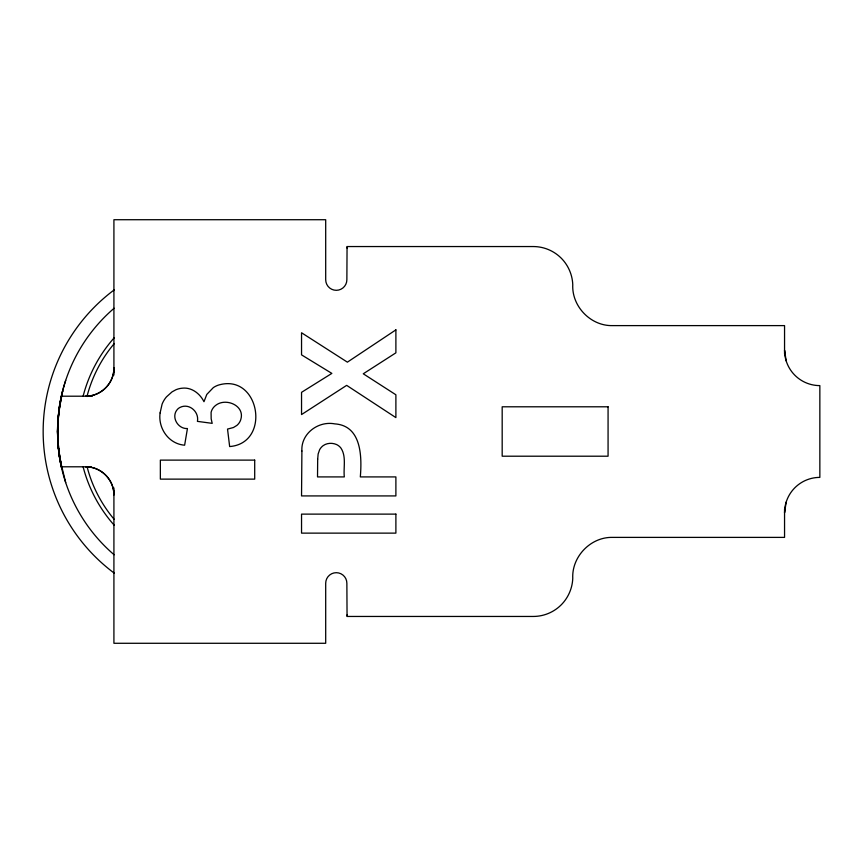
<?xml version="1.0" encoding="UTF-8"?>
<svg xmlns="http://www.w3.org/2000/svg" width="863" height="863" viewBox="0 0 863 863"><rect width="100%" height="100%" fill="white"/><g stroke="black" fill="none" stroke-linecap="round" stroke-linejoin="round"><path stroke-width="1.29" d="M114.132 308.231A162.363 162.363 0 0 0 61.327 396.203C56.429 419.396 56.203 443.625 61.327 466.797A162.363 162.363 0 0 0 114.132 554.769M58.274 421.155L57.443 431.5L58.317 447.314L59.892 457.023M58.587 417.271L59.515 405.632L62.665 391.047L60.432 402.913M92.384 396.203L61.327 396.203L57.875 419.655L57.443 431.5L58.274 441.845M61.327 396.203C56.58 420.001 56.041 444.79 61.802 468.458L58.317 447.314M58.716 412.039L59.957 405.481M347.228 614.747L346.872 616.452L533.237 616.452A39.536 39.536 0 0 0 560.907 605.157C568.081 598.135 572.417 588.329 572.762 578.296C571.705 556.689 590.626 536.98 612.309 537.39L784.553 537.39L784.553 509.148M86.969 396.527C91.963 377.131 101.381 358.803 114.315 343.496M65.685 380.421C56.667 408.285 55.34 438.156 61.327 466.797L91.047 466.797M786.182 502.093L784.553 512.687L784.726 509.148A35.297 35.297 0 0 1 819.85 477.39L819.85 385.61A35.297 35.297 0 0 1 784.726 353.852L784.553 350.313L786.182 360.907M347.055 247.444L346.872 279.72A10.593 10.593 0 0 1 336.29 290.313A10.593 10.593 0 0 1 325.696 279.72L325.696 219.72L113.916 219.72L113.916 375.027M347.055 615.556L346.872 583.28A10.593 10.593 0 0 0 336.29 572.687A10.593 10.593 0 0 0 325.696 583.28L325.696 643.28L113.916 643.28L113.916 487.973M114.11 519.278C101.392 504.111 91.974 486.042 87.12 466.84M65.685 482.579L59.515 457.368L58.587 445.729M347.228 248.253L346.872 246.548L533.237 246.548A39.536 39.536 0 0 1 560.907 257.843C568.081 264.865 572.417 274.671 572.762 284.704C571.705 306.311 590.626 326.02 612.309 325.61L784.553 325.61L784.553 353.852M60.324 459.569L61.802 468.458M58.997 452.762L61.327 466.797M114.207 525.211A141.187 141.187 0 0 1 83.107 466.797M83.107 396.203A141.187 141.187 0 0 1 114.207 337.789M114.283 573.172A176.656 176.656 0 0 1 114.283 289.828M317.681 459.127L317.519 476.915L344.305 476.915C343.301 467.498 346.538 456.408 340.896 448.026A12.158 12.158 0 0 0 336.538 444.531C332.309 442.687 327.001 442.881 323.183 445.632A12.837 12.837 0 0 0 319.601 449.763L318.145 453.992L317.681 459.127M301.899 451.025L301.543 495.923L395.89 495.923L395.89 476.915L360.324 476.915C361.964 456.861 361.694 425.621 334.736 423.873C318.274 420.68 300.766 433.668 301.899 451.025M160.108 412.902C157.897 428.231 168.652 443.949 184.628 445.2L187.433 428.555C177.638 429.084 170.583 416.43 177.659 409.138A9.062 9.062 0 0 1 180.054 407.412C189.062 402.816 199.321 411.716 197.422 421.371L212.19 423.345L211.176 418.857L211.09 412.514A11.208 11.208 0 0 1 212.395 409.094L213.075 408.048A13.495 13.495 0 0 1 215.858 405.254C225.804 397.509 245.038 405.534 240.831 419.364A11.888 11.888 0 0 1 239.342 422.622A13.15 13.15 0 0 1 236.85 425.427L233.452 427.519L227.53 429.084L229.655 446.559C271.597 443.172 259.612 372.719 218.458 385.092A21.284 21.284 0 0 0 213.334 387.606L206.796 394.423L203.981 401.726C199.979 393.55 191.467 386.969 181.996 388.221A20.788 20.788 0 0 0 175.858 389.785L172.05 391.867L166.473 396.872A25.868 25.868 0 0 0 162.093 404.154L160.108 412.902M113.916 367.962C114.261 383.053 100.766 396.549 85.674 396.203A28.242 28.242 0 0 0 113.916 367.962M395.89 329.871L347.39 362.158L301.543 332.762L301.543 354.866L331.856 373.399L301.543 392.32L301.543 414.564L346.667 385.362L395.89 417.606L395.89 394.779L363.269 373.787L395.89 352.838L395.89 329.871M608.07 406.797L502.18 406.797L502.18 456.203L608.07 456.203L608.07 406.797M254.704 460.119L160.356 460.119L160.356 479.127L254.704 479.127L254.704 460.119M395.89 514.121L301.543 514.121L301.543 533.129L395.89 533.129L395.89 514.121M88.102 466.905L85.674 466.797A28.242 28.242 0 0 1 113.916 495.038C114.196 480.82 102.276 467.843 88.102 466.905"/></g></svg>
